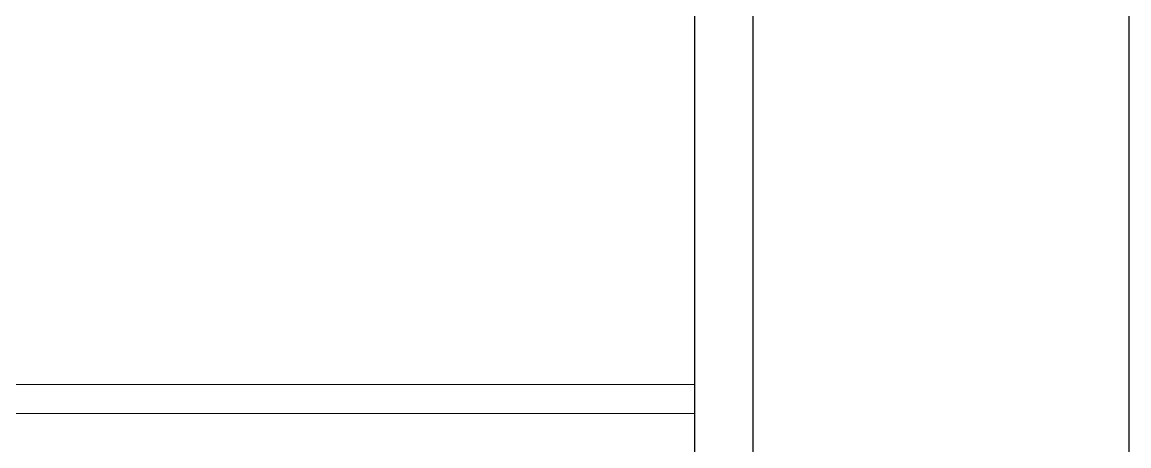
# Model space of a CAD drawing. Header units: inches. Extents: x -0.3 to 32.3, y -27.3 to 12.1.
# Drawn here: x 28.496 to 32.294, y -18.832 to -17.379 of the extents above; entities that cross this region are included whole.
import ezdxf

# ---------------------------------------------------------------- set-up
doc = ezdxf.new("R2010")
doc.units = ezdxf.units.IN
doc.header["$MEASUREMENT"] = 0

msp = doc.modelspace()

# ---------------------------------------------------------------- linework, layer by layer
at = {"lineweight": 30}
for p, q in [((30.803, -10.6578), (30.803, -20.4578)), ((31.003, -10.6578), (31.003, -20.6578))]:
    msp.add_line(p, q, dxfattribs=at)
at = {"lineweight": 9}
for p, q in [((21.253, -18.6214), (30.803, -18.6214)), ((21.253, -18.7214), (30.803, -18.7214))]:
    msp.add_line(p, q, dxfattribs=at)
msp.add_lwpolyline([(18.2609, 12.0746), (32.2936, 12.0746), (32.2936, -21.2848), (18.2609, -21.2848)], close=True)

doc.saveas('drawing.dxf')
